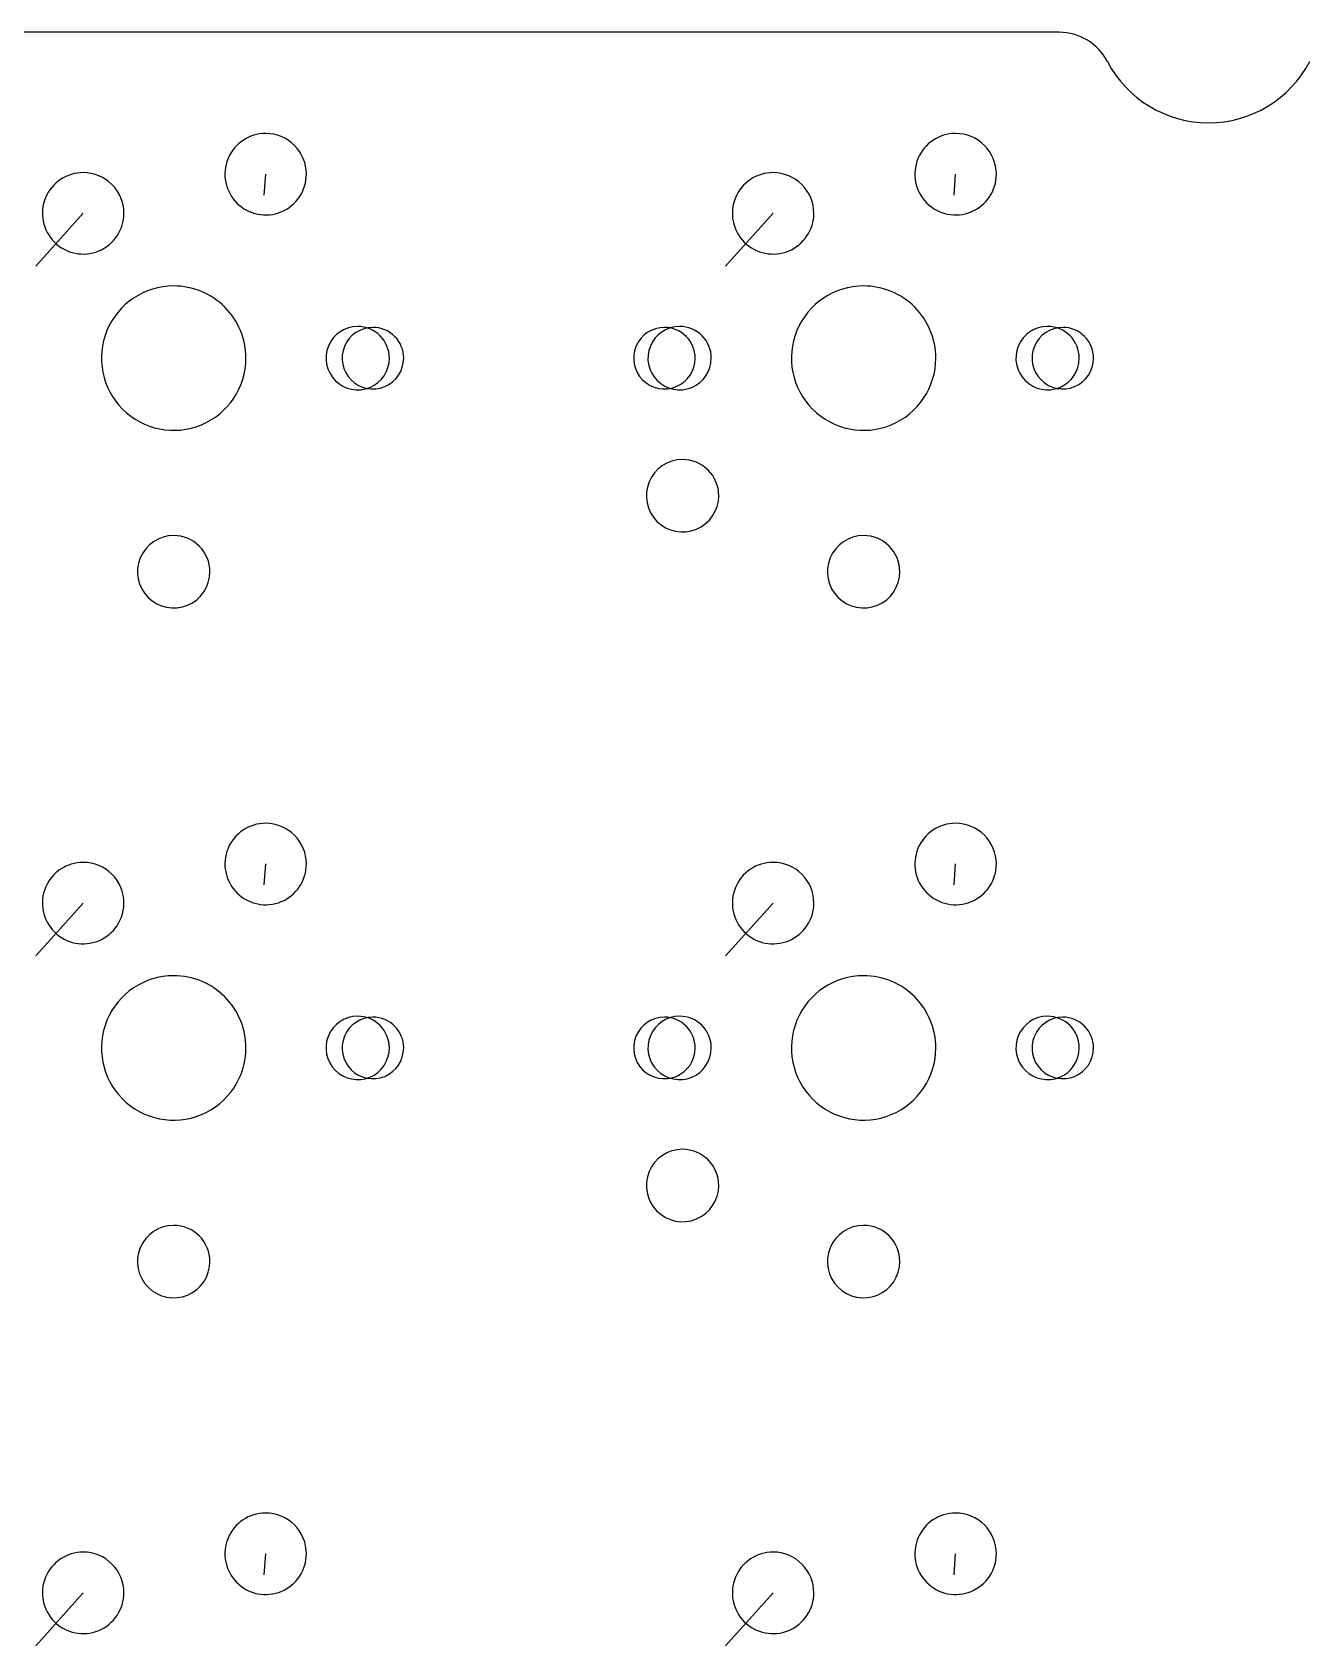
# Model space of a CAD drawing. Extents: x 2 to 288, y -137 to -43.
# Drawn here: x 217.4 to 252.67, y -87.27 to -42.71 of the extents above; entities that cross this region are included whole.
import ezdxf

# ---------------------------------------------------------------- set-up
doc = ezdxf.new("R2010")
doc.units = 0
doc.layers.get('0').update_dxf_attribs({"linetype": 'CONTINUOUS'})

msp = doc.modelspace()

# ---------------------------------------------------------------- linework, layer by layer
at = {"color": 7}
for points in [[(245.754681, -42.708601), (163.513502, -42.708601)], [(223.803007, -47.208649), (223.842549, -46.628618)], [(242.852998, -47.208649), (242.89254, -46.628618)], [(217.493016, -49.168647), (218.803004, -47.708641)], [(236.543006, -49.168647), (237.852995, -47.708641)], [(223.803007, -66.25864), (223.842549, -65.678609)], [(242.852998, -66.25864), (242.89254, -65.678609)], [(217.493016, -68.218637), (218.803004, -66.758631)], [(236.543006, -68.218637), (237.852995, -66.758631)], [(223.803007, -85.308631), (223.842549, -84.728599)], [(242.852998, -85.308631), (242.89254, -84.728599)], [(217.493016, -87.268628), (218.803004, -85.808622)], [(236.543006, -87.268628), (237.852995, -85.808622)]]:
    msp.add_lwpolyline(points, dxfattribs=at)
for points in [[(223.843007, -45.503652)], [(242.892998, -45.503652)], [(218.803014, -46.58365)], [(237.853005, -46.58365)], [(221.303011, -49.714746)], [(221.303011, -49.714746)], [(240.353001, -49.714746)], [(240.353001, -49.714746)], [(226.383004, -50.833645)], [(226.383004, -50.833645)], [(226.803003, -50.858645)], [(226.803003, -50.858645)], [(234.853009, -50.858645)], [(234.853009, -50.858645)], [(235.273008, -50.833645)], [(235.273008, -50.833645)], [(245.432995, -50.833645), (245.432995, -50.833645)], [(245.852994, -50.858645)], [(245.852994, -50.858645)], [(235.353008, -54.50864)], [(221.303011, -56.608637)], [(240.353001, -56.608637)], [(223.843007, -64.553642)], [(242.892998, -64.553642)], [(218.803014, -65.633641)], [(237.853005, -65.633641)], [(221.303011, -68.764737)], [(221.303011, -68.764737)], [(240.353001, -68.764737)], [(240.353001, -68.764737)], [(226.383004, -69.883635)], [(226.383004, -69.883635)], [(226.803003, -69.908635)], [(226.803003, -69.908635)], [(234.853009, -69.908635)], [(234.853009, -69.908635)], [(235.273008, -69.883635), (235.273008, -69.883635)], [(245.432995, -69.883635), (245.432995, -69.883635)], [(245.852994, -69.908635)], [(245.852994, -69.908635)], [(235.353008, -73.55863)], [(221.303011, -75.658627)], [(240.353001, -75.658627)], [(223.843007, -83.603633)], [(242.892998, -83.603633)], [(218.803014, -84.683631)], [(237.853005, -84.683631)]]:
    msp.add_lwpolyline(points, close=True, dxfattribs=at)
for points in [[(247.084741, -43.515037), (246.826273, -43.019404), (246.313659, -42.708599), (245.75468, -42.708601)], [(247.084713, -43.515052), (247.627448, -44.555904), (248.703925, -45.208625), (249.87778, -45.208625)], [(249.87778, -45.208625), (251.051635, -45.208625), (252.128113, -44.555905), (252.670848, -43.515053)], [(223.843007, -45.503652), (223.387988, -45.503652), (222.977773, -45.777749), (222.803644, -46.198132)], [(224.638501, -45.833156), (224.427523, -45.622178), (224.141376, -45.503652), (223.843007, -45.503652)], [(224.968006, -46.62865), (224.968006, -46.330282), (224.84948, -46.044134), (224.638501, -45.833156)], [(242.892998, -45.503652), (242.437979, -45.503652), (242.027763, -45.777749), (241.853635, -46.198132)], [(243.688492, -45.833156), (243.477514, -45.622178), (243.191366, -45.503652), (242.892998, -45.503652)], [(244.017996, -46.62865), (244.017996, -46.330282), (243.89947, -46.044134), (243.688492, -45.833156)], [(222.803644, -46.198132), (222.629516, -46.618515), (222.725766, -47.102397), (223.047513, -47.424144)], [(241.853635, -46.198132), (241.679506, -46.618515), (241.775757, -47.102397), (242.097504, -47.424144)], [(218.803014, -46.58365), (218.347995, -46.58365), (217.937779, -46.857747), (217.763651, -47.27813)], [(219.598508, -46.913155), (219.38753, -46.702177), (219.101382, -46.58365), (218.803014, -46.58365)], [(224.273526, -47.668013), (224.693909, -47.493885), (224.968006, -47.08367), (224.968006, -46.62865)], [(237.853005, -46.58365), (237.397985, -46.58365), (236.98777, -46.857747), (236.813642, -47.27813)], [(238.648499, -46.913155), (238.437521, -46.702177), (238.151373, -46.58365), (237.853005, -46.58365)], [(243.323516, -47.668013), (243.743899, -47.493885), (244.017996, -47.08367), (244.017996, -46.62865)], [(219.928013, -47.708649), (219.928013, -47.410281), (219.809486, -47.124133), (219.598508, -46.913155)], [(238.978003, -47.708649), (238.978003, -47.410281), (238.859477, -47.124133), (238.648499, -46.913155)], [(217.763651, -47.27813), (217.589523, -47.698514), (217.685773, -48.182396), (218.00752, -48.504143)], [(223.047513, -47.424144), (223.369261, -47.745892), (223.853143, -47.842142), (224.273526, -47.668013)], [(236.813642, -47.27813), (236.639513, -47.698514), (236.735763, -48.182396), (237.057511, -48.504143)], [(242.097504, -47.424144), (242.419251, -47.745892), (242.903133, -47.842142), (243.323516, -47.668013)], [(219.233532, -48.748012), (219.653916, -48.573883), (219.928013, -48.163668), (219.928013, -47.708649)], [(238.283523, -48.748012), (238.703906, -48.573883), (238.978003, -48.163668), (238.978003, -47.708649)], [(218.00752, -48.504143), (218.329267, -48.82589), (218.813149, -48.92214), (219.233532, -48.748012)], [(237.057511, -48.504143), (237.379258, -48.82589), (237.86314, -48.92214), (238.283523, -48.748012)], [(221.303011, -49.714746), (220.496555, -49.714746), (219.769507, -50.200544), (219.46089, -50.945612)], [(221.303011, -49.714746), (220.496555, -49.714746), (219.769507, -50.200544), (219.46089, -50.945612)], [(222.712909, -50.298745), (222.338981, -49.924817), (221.831825, -49.714746), (221.303011, -49.714746)], [(222.712909, -50.298745), (222.338981, -49.924817), (221.831825, -49.714746), (221.303011, -49.714746)], [(240.353001, -49.714746), (239.546545, -49.714746), (238.819498, -50.200544), (238.51088, -50.945612)], [(240.353001, -49.714746), (239.546545, -49.714746), (238.819498, -50.200544), (238.51088, -50.945612)], [(241.7629, -50.298745), (241.388971, -49.924817), (240.881816, -49.714746), (240.353001, -49.714746)], [(241.7629, -50.298745), (241.388971, -49.924817), (240.881816, -49.714746), (240.353001, -49.714746)], [(223.296908, -51.708643), (223.296908, -51.179829), (223.086837, -50.672673), (222.712909, -50.298745)], [(223.296908, -51.708643), (223.296908, -51.179829), (223.086837, -50.672673), (222.712909, -50.298745)], [(242.346899, -51.708643), (242.346899, -51.179829), (242.136828, -50.672673), (241.7629, -50.298745)], [(242.346899, -51.708643), (242.346899, -51.179829), (242.136828, -50.672673), (241.7629, -50.298745)], [(219.46089, -50.945612), (219.152272, -51.69068), (219.322862, -52.548291), (219.893112, -53.118542)], [(219.46089, -50.945612), (219.152272, -51.69068), (219.322862, -52.548291), (219.893112, -53.118542)], [(226.383004, -50.833645), (226.0291, -50.833645), (225.710044, -51.046831), (225.57461, -51.373796)], [(226.383004, -50.833645), (226.0291, -50.833645), (225.710044, -51.046831), (225.57461, -51.373796)], [(226.803003, -50.858645), (226.459211, -50.858645), (226.149271, -51.06574), (226.017707, -51.383363)], [(226.803003, -50.858645), (226.459211, -50.858645), (226.149271, -51.06574), (226.017707, -51.383363)], [(227.001722, -51.089926), (226.837627, -50.925832), (226.615068, -50.833645), (226.383004, -50.833645)], [(227.001722, -51.089926), (226.837627, -50.925832), (226.615068, -50.833645), (226.383004, -50.833645)], [(227.404043, -51.107603), (227.244638, -50.948198), (227.028437, -50.858645), (226.803003, -50.858645)], [(227.404043, -51.107603), (227.244638, -50.948198), (227.028437, -50.858645), (226.803003, -50.858645)], [(227.258003, -51.708643), (227.258003, -51.476579), (227.165816, -51.25402), (227.001722, -51.089926)], [(227.258003, -51.708643), (227.258003, -51.476579), (227.165816, -51.25402), (227.001722, -51.089926)], [(227.653002, -51.708643), (227.653002, -51.48321), (227.563449, -51.267009), (227.404043, -51.107603)], [(227.653002, -51.708643), (227.653002, -51.48321), (227.563449, -51.267009), (227.404043, -51.107603)], [(234.853009, -50.858645), (234.509216, -50.858645), (234.199276, -51.06574), (234.067712, -51.383363)], [(234.853009, -50.858645), (234.509216, -50.858645), (234.199276, -51.06574), (234.067712, -51.383363)], [(235.273008, -50.833645), (234.919104, -50.833645), (234.600048, -51.046831), (234.464615, -51.373796)], [(235.273008, -50.833645), (234.919104, -50.833645), (234.600048, -51.046831), (234.464615, -51.373796)], [(235.454049, -51.107603), (235.294643, -50.948198), (235.078442, -50.858645), (234.853009, -50.858645)], [(235.454049, -51.107603), (235.294643, -50.948198), (235.078442, -50.858645), (234.853009, -50.858645)], [(235.891726, -51.089926), (235.727632, -50.925832), (235.505072, -50.833645), (235.273008, -50.833645)], [(235.891726, -51.089926), (235.727632, -50.925832), (235.505072, -50.833645), (235.273008, -50.833645)], [(235.703008, -51.708643), (235.703008, -51.48321), (235.613454, -51.267009), (235.454049, -51.107603)], [(235.703008, -51.708643), (235.703008, -51.48321), (235.613454, -51.267009), (235.454049, -51.107603)], [(236.148007, -51.708643), (236.148007, -51.476579), (236.05582, -51.25402), (235.891726, -51.089926)], [(236.148007, -51.708643), (236.148007, -51.476579), (236.05582, -51.25402), (235.891726, -51.089926)], [(238.51088, -50.945612), (238.202263, -51.69068), (238.372852, -52.548291), (238.943103, -53.118542)], [(238.51088, -50.945612), (238.202263, -51.69068), (238.372852, -52.548291), (238.943103, -53.118542)], [(245.432995, -50.833645), (245.079091, -50.833645), (244.760034, -51.046831), (244.624601, -51.373796)], [(245.432995, -50.833645), (245.079091, -50.833645), (244.760034, -51.046831), (244.624601, -51.373796)], [(245.852994, -50.858645), (245.509202, -50.858645), (245.199261, -51.06574), (245.067697, -51.383363)], [(245.852994, -50.858645), (245.509202, -50.858645), (245.199261, -51.06574), (245.067697, -51.383363)], [(246.307993, -51.708643), (246.307993, -51.225395), (245.916243, -50.833645), (245.432995, -50.833645)], [(246.307993, -51.708643), (246.307993, -51.225395), (245.916243, -50.833645), (245.432995, -50.833645)], [(246.454034, -51.107603), (246.294628, -50.948198), (246.078428, -50.858645), (245.852994, -50.858645)], [(246.454034, -51.107603), (246.294628, -50.948198), (246.078428, -50.858645), (245.852994, -50.858645)], [(246.702993, -51.708643), (246.702993, -51.48321), (246.61344, -51.267009), (246.454034, -51.107603)], [(246.702993, -51.708643), (246.702993, -51.48321), (246.61344, -51.267009), (246.454034, -51.107603)], [(225.57461, -51.373796), (225.439177, -51.700761), (225.514038, -52.077113), (225.764286, -52.327361)], [(225.57461, -51.373796), (225.439177, -51.700761), (225.514038, -52.077113), (225.764286, -52.327361)], [(226.017707, -51.383363), (225.886143, -51.700986), (225.958865, -52.066585), (226.201963, -52.309683)], [(226.017707, -51.383363), (225.886143, -51.700986), (225.958865, -52.066585), (226.201963, -52.309683)], [(234.067712, -51.383363), (233.936148, -51.700986), (234.008871, -52.066585), (234.251969, -52.309683)], [(234.067712, -51.383363), (233.936148, -51.700986), (234.008871, -52.066585), (234.251969, -52.309683)], [(234.464615, -51.373796), (234.329181, -51.700761), (234.404043, -52.077113), (234.654291, -52.327361)], [(234.464615, -51.373796), (234.329181, -51.700761), (234.404043, -52.077113), (234.654291, -52.327361)], [(244.624601, -51.373796), (244.489168, -51.700761), (244.564029, -52.077113), (244.814277, -52.327361)], [(244.624601, -51.373796), (244.489168, -51.700761), (244.564029, -52.077113), (244.814277, -52.327361)], [(245.067697, -51.383363), (244.936134, -51.700986), (245.008856, -52.066585), (245.251954, -52.309683)], [(245.067697, -51.383363), (244.936134, -51.700986), (245.008856, -52.066585), (245.251954, -52.309683)], [(222.066042, -53.550764), (222.811111, -53.242147), (223.296908, -52.5151), (223.296908, -51.708643)], [(222.066042, -53.550764), (222.811111, -53.242147), (223.296908, -52.5151), (223.296908, -51.708643)], [(226.717852, -52.517037), (227.044816, -52.381604), (227.258003, -52.062547), (227.258003, -51.708643)], [(226.717852, -52.517037), (227.044816, -52.381604), (227.258003, -52.062547), (227.258003, -51.708643)], [(227.128284, -52.49394), (227.445907, -52.362376), (227.653002, -52.052436), (227.653002, -51.708643)], [(227.128284, -52.49394), (227.445907, -52.362376), (227.653002, -52.052436), (227.653002, -51.708643)], [(235.178289, -52.49394), (235.495912, -52.362376), (235.703008, -52.052436), (235.703008, -51.708643)], [(235.178289, -52.49394), (235.495912, -52.362376), (235.703008, -52.052436), (235.703008, -51.708643)], [(235.607856, -52.517037), (235.93482, -52.381604), (236.148007, -52.062547), (236.148007, -51.708643)], [(235.607856, -52.517037), (235.93482, -52.381604), (236.148007, -52.062547), (236.148007, -51.708643)], [(241.116033, -53.550764), (241.861101, -53.242147), (242.346899, -52.5151), (242.346899, -51.708643)], [(241.116033, -53.550764), (241.861101, -53.242147), (242.346899, -52.5151), (242.346899, -51.708643)], [(245.767842, -52.517037), (246.094807, -52.381604), (246.307993, -52.062547), (246.307993, -51.708643)], [(245.767842, -52.517037), (246.094807, -52.381604), (246.307993, -52.062547), (246.307993, -51.708643)], [(246.178274, -52.49394), (246.495897, -52.362376), (246.702993, -52.052436), (246.702993, -51.708643)], [(246.178274, -52.49394), (246.495897, -52.362376), (246.702993, -52.052436), (246.702993, -51.708643)], [(225.764286, -52.327361), (226.014534, -52.577609), (226.390887, -52.65247), (226.717852, -52.517037)], [(225.764286, -52.327361), (226.014534, -52.577609), (226.390887, -52.65247), (226.717852, -52.517037)], [(226.201963, -52.309683), (226.445061, -52.552781), (226.810661, -52.625504), (227.128284, -52.49394)], [(226.201963, -52.309683), (226.445061, -52.552781), (226.810661, -52.625504), (227.128284, -52.49394)], [(234.251969, -52.309683), (234.495067, -52.552781), (234.860666, -52.625504), (235.178289, -52.49394)], [(234.251969, -52.309683), (234.495067, -52.552781), (234.860666, -52.625504), (235.178289, -52.49394)], [(234.654291, -52.327361), (234.904538, -52.577609), (235.280891, -52.65247), (235.607856, -52.517037)], [(234.654291, -52.327361), (234.904538, -52.577609), (235.280891, -52.65247), (235.607856, -52.517037)], [(244.814277, -52.327361), (245.064525, -52.577609), (245.440877, -52.65247), (245.767842, -52.517037)], [(244.814277, -52.327361), (245.064525, -52.577609), (245.440877, -52.65247), (245.767842, -52.517037)], [(245.251954, -52.309683), (245.495052, -52.552781), (245.860652, -52.625504), (246.178274, -52.49394)], [(245.251954, -52.309683), (245.495052, -52.552781), (245.860652, -52.625504), (246.178274, -52.49394)], [(219.893112, -53.118542), (220.463363, -53.688792), (221.320974, -53.859382), (222.066042, -53.550764)], [(219.893112, -53.118542), (220.463363, -53.688792), (221.320974, -53.859382), (222.066042, -53.550764)], [(238.943103, -53.118542), (239.513354, -53.688792), (240.370964, -53.859382), (241.116033, -53.550764)], [(238.943103, -53.118542), (239.513354, -53.688792), (240.370964, -53.859382), (241.116033, -53.550764)], [(235.353008, -54.50864), (234.948546, -54.50864), (234.583911, -54.752282), (234.42913, -55.125955)], [(236.060114, -54.801533), (235.872578, -54.613996), (235.618224, -54.50864), (235.353008, -54.50864)], [(236.353007, -55.508638), (236.353007, -55.243422), (236.24765, -54.989069), (236.060114, -54.801533)], [(234.42913, -55.125955), (234.274349, -55.499629), (234.359905, -55.929747), (234.645902, -56.215744)], [(235.735691, -56.432517), (236.109365, -56.277736), (236.353007, -55.9131), (236.353007, -55.508638)], [(234.645902, -56.215744), (234.9319, -56.501742), (235.362017, -56.587297), (235.735691, -56.432517)], [(221.303011, -56.608637), (220.898549, -56.608637), (220.533913, -56.852279), (220.379132, -57.225953)], [(222.010117, -56.90153), (221.82258, -56.713994), (221.568227, -56.608637), (221.303011, -56.608637)], [(222.303009, -57.608636), (222.303009, -57.343419), (222.197653, -57.089066), (222.010117, -56.90153)], [(240.353001, -56.608637), (239.94854, -56.608637), (239.583904, -56.852279), (239.429123, -57.225953)], [(241.060107, -56.90153), (240.872571, -56.713994), (240.618217, -56.608637), (240.353001, -56.608637)], [(241.353, -57.608636), (241.353, -57.343419), (241.247643, -57.089066), (241.060107, -56.90153)], [(220.379132, -57.225953), (220.224352, -57.599627), (220.309907, -58.029744), (220.595905, -58.315741)], [(239.429123, -57.225953), (239.274342, -57.599627), (239.359898, -58.029744), (239.645896, -58.315741)], [(221.685694, -58.532514), (222.059368, -58.377733), (222.303009, -58.013097), (222.303009, -57.608636)], [(240.735684, -58.532514), (241.109358, -58.377733), (241.353, -58.013097), (241.353, -57.608636)], [(220.595905, -58.315741), (220.881903, -58.601739), (221.31202, -58.687295), (221.685694, -58.532514)], [(239.645896, -58.315741), (239.931893, -58.601739), (240.36201, -58.687295), (240.735684, -58.532514)], [(223.843007, -64.553642), (223.387988, -64.553642), (222.977773, -64.827739), (222.803644, -65.248122)], [(224.638501, -64.883147), (224.427523, -64.672169), (224.141376, -64.553642), (223.843007, -64.553642)], [(242.892998, -64.553642), (242.437979, -64.553642), (242.027763, -64.827739), (241.853635, -65.248122)], [(243.688492, -64.883147), (243.477514, -64.672169), (243.191366, -64.553642), (242.892998, -64.553642)], [(224.968006, -65.678641), (224.968006, -65.380273), (224.84948, -65.094125), (224.638501, -64.883147)], [(244.017996, -65.678641), (244.017996, -65.380273), (243.89947, -65.094125), (243.688492, -64.883147)], [(222.803644, -65.248122), (222.629516, -65.668506), (222.725766, -66.152388), (223.047513, -66.474135)], [(241.853635, -65.248122), (241.679506, -65.668506), (241.775757, -66.152388), (242.097504, -66.474135)], [(218.803014, -65.633641), (218.347995, -65.633641), (217.937779, -65.907738), (217.763651, -66.328121)], [(219.598508, -65.963145), (219.38753, -65.752167), (219.101382, -65.633641), (218.803014, -65.633641)], [(224.273526, -66.718004), (224.693909, -66.543875), (224.968006, -66.13366), (224.968006, -65.678641)], [(237.853005, -65.633641), (237.397985, -65.633641), (236.98777, -65.907738), (236.813642, -66.328121)], [(238.648499, -65.963145), (238.437521, -65.752167), (238.151373, -65.633641), (237.853005, -65.633641)], [(243.323516, -66.718004), (243.743899, -66.543875), (244.017996, -66.13366), (244.017996, -65.678641)], [(217.763651, -66.328121), (217.589523, -66.748504), (217.685773, -67.232386), (218.00752, -67.554133)], [(219.928013, -66.758639), (219.928013, -66.460271), (219.809486, -66.174123), (219.598508, -65.963145)], [(236.813642, -66.328121), (236.639513, -66.748504), (236.735763, -67.232386), (237.057511, -67.554133)], [(238.978003, -66.758639), (238.978003, -66.460271), (238.859477, -66.174123), (238.648499, -65.963145)], [(219.233532, -67.798002), (219.653916, -67.623874), (219.928013, -67.213659), (219.928013, -66.758639)], [(223.047513, -66.474135), (223.369261, -66.795882), (223.853143, -66.892132), (224.273526, -66.718004)], [(238.283523, -67.798002), (238.703906, -67.623874), (238.978003, -67.213659), (238.978003, -66.758639)], [(242.097504, -66.474135), (242.419251, -66.795882), (242.903133, -66.892132), (243.323516, -66.718004)], [(218.00752, -67.554133), (218.329267, -67.875881), (218.813149, -67.972131), (219.233532, -67.798002)], [(237.057511, -67.554133), (237.379258, -67.875881), (237.86314, -67.972131), (238.283523, -67.798002)], [(221.303011, -68.764737), (220.496555, -68.764737), (219.769507, -69.250534), (219.46089, -69.995603)], [(221.303011, -68.764737), (220.496555, -68.764737), (219.769507, -69.250534), (219.46089, -69.995603)], [(222.712909, -69.348736), (222.338981, -68.974807), (221.831825, -68.764737), (221.303011, -68.764737)], [(222.712909, -69.348736), (222.338981, -68.974807), (221.831825, -68.764737), (221.303011, -68.764737)], [(240.353001, -68.764737), (239.546545, -68.764737), (238.819498, -69.250534), (238.51088, -69.995603)], [(240.353001, -68.764737), (239.546545, -68.764737), (238.819498, -69.250534), (238.51088, -69.995603)], [(241.7629, -69.348736), (241.388971, -68.974807), (240.881816, -68.764737), (240.353001, -68.764737)], [(241.7629, -69.348736), (241.388971, -68.974807), (240.881816, -68.764737), (240.353001, -68.764737)], [(223.296908, -70.758634), (223.296908, -70.22982), (223.086837, -69.722664), (222.712909, -69.348736)], [(223.296908, -70.758634), (223.296908, -70.22982), (223.086837, -69.722664), (222.712909, -69.348736)], [(242.346899, -70.758634), (242.346899, -70.22982), (242.136828, -69.722664), (241.7629, -69.348736)], [(242.346899, -70.758634), (242.346899, -70.22982), (242.136828, -69.722664), (241.7629, -69.348736)], [(226.383004, -69.883635), (226.0291, -69.883635), (225.710044, -70.096822), (225.57461, -70.423786)], [(226.383004, -69.883635), (226.0291, -69.883635), (225.710044, -70.096822), (225.57461, -70.423786)], [(226.803003, -69.908635), (226.459211, -69.908635), (226.149271, -70.115731), (226.017707, -70.433354)], [(226.803003, -69.908635), (226.459211, -69.908635), (226.149271, -70.115731), (226.017707, -70.433354)], [(227.001722, -70.139916), (226.837627, -69.975822), (226.615068, -69.883635), (226.383004, -69.883635)], [(227.001722, -70.139916), (226.837627, -69.975822), (226.615068, -69.883635), (226.383004, -69.883635)], [(227.404043, -70.157594), (227.244638, -69.998188), (227.028437, -69.908635), (226.803003, -69.908635)], [(227.404043, -70.157594), (227.244638, -69.998188), (227.028437, -69.908635), (226.803003, -69.908635)], [(234.853009, -69.908635), (234.509216, -69.908635), (234.199276, -70.115731), (234.067712, -70.433354)], [(234.853009, -69.908635), (234.509216, -69.908635), (234.199276, -70.115731), (234.067712, -70.433354)], [(235.273008, -69.883635), (234.919104, -69.883635), (234.600048, -70.096822), (234.464615, -70.423786)], [(235.273008, -69.883635), (234.919104, -69.883635), (234.600048, -70.096822), (234.464615, -70.423786)], [(235.454049, -70.157594), (235.294643, -69.998188), (235.078442, -69.908635), (234.853009, -69.908635)], [(235.454049, -70.157594), (235.294643, -69.998188), (235.078442, -69.908635), (234.853009, -69.908635)], [(235.891726, -70.139916), (235.727632, -69.975822), (235.505072, -69.883635), (235.273008, -69.883635)], [(235.891726, -70.139916), (235.727632, -69.975822), (235.505072, -69.883635), (235.273008, -69.883635)], [(245.432995, -69.883635), (245.079091, -69.883635), (244.760034, -70.096822), (244.624601, -70.423786)], [(245.432995, -69.883635), (245.079091, -69.883635), (244.760034, -70.096822), (244.624601, -70.423786)], [(245.852994, -69.908635), (245.509202, -69.908635), (245.199261, -70.115731), (245.067697, -70.433354)], [(245.852994, -69.908635), (245.509202, -69.908635), (245.199261, -70.115731), (245.067697, -70.433354)], [(246.307993, -70.758634), (246.307993, -70.275385), (245.916243, -69.883635), (245.432995, -69.883635)], [(246.307993, -70.758634), (246.307993, -70.275385), (245.916243, -69.883635), (245.432995, -69.883635)], [(246.454034, -70.157594), (246.294628, -69.998188), (246.078428, -69.908635), (245.852994, -69.908635)], [(246.454034, -70.157594), (246.294628, -69.998188), (246.078428, -69.908635), (245.852994, -69.908635)], [(219.46089, -69.995603), (219.152272, -70.740671), (219.322862, -71.598282), (219.893112, -72.168532)], [(219.46089, -69.995603), (219.152272, -70.740671), (219.322862, -71.598282), (219.893112, -72.168532)], [(227.258003, -70.758634), (227.258003, -70.52657), (227.165816, -70.304011), (227.001722, -70.139916)], [(227.258003, -70.758634), (227.258003, -70.52657), (227.165816, -70.304011), (227.001722, -70.139916)], [(227.653002, -70.758634), (227.653002, -70.5332), (227.563449, -70.317), (227.404043, -70.157594)], [(227.653002, -70.758634), (227.653002, -70.5332), (227.563449, -70.317), (227.404043, -70.157594)], [(235.703008, -70.758634), (235.703008, -70.5332), (235.613454, -70.317), (235.454049, -70.157594)], [(235.703008, -70.758634), (235.703008, -70.5332), (235.613454, -70.317), (235.454049, -70.157594)], [(236.148007, -70.758634), (236.148007, -70.52657), (236.05582, -70.304011), (235.891726, -70.139916)], [(236.148007, -70.758634), (236.148007, -70.52657), (236.05582, -70.304011), (235.891726, -70.139916)], [(238.51088, -69.995603), (238.202263, -70.740671), (238.372852, -71.598282), (238.943103, -72.168532)], [(238.51088, -69.995603), (238.202263, -70.740671), (238.372852, -71.598282), (238.943103, -72.168532)], [(246.702993, -70.758634), (246.702993, -70.5332), (246.61344, -70.317), (246.454034, -70.157594)], [(246.702993, -70.758634), (246.702993, -70.5332), (246.61344, -70.317), (246.454034, -70.157594)], [(222.066042, -72.600755), (222.811111, -72.292138), (223.296908, -71.56509), (223.296908, -70.758634)], [(222.066042, -72.600755), (222.811111, -72.292138), (223.296908, -71.56509), (223.296908, -70.758634)], [(225.57461, -70.423786), (225.439177, -70.750751), (225.514038, -71.127104), (225.764286, -71.377352)], [(225.57461, -70.423786), (225.439177, -70.750751), (225.514038, -71.127104), (225.764286, -71.377352)], [(226.017707, -70.433354), (225.886143, -70.750976), (225.958865, -71.116576), (226.201963, -71.359674)], [(226.017707, -70.433354), (225.886143, -70.750976), (225.958865, -71.116576), (226.201963, -71.359674)], [(226.717852, -71.567028), (227.044816, -71.431594), (227.258003, -71.112538), (227.258003, -70.758634)], [(226.717852, -71.567028), (227.044816, -71.431594), (227.258003, -71.112538), (227.258003, -70.758634)], [(227.128284, -71.543931), (227.445907, -71.412367), (227.653002, -71.102426), (227.653002, -70.758634)], [(227.128284, -71.543931), (227.445907, -71.412367), (227.653002, -71.102426), (227.653002, -70.758634)], [(234.067712, -70.433354), (233.936148, -70.750976), (234.008871, -71.116576), (234.251969, -71.359674)], [(234.067712, -70.433354), (233.936148, -70.750976), (234.008871, -71.116576), (234.251969, -71.359674)], [(234.464615, -70.423786), (234.329181, -70.750751), (234.404043, -71.127104), (234.654291, -71.377352)], [(234.464615, -70.423786), (234.329181, -70.750751), (234.404043, -71.127104), (234.654291, -71.377352)], [(235.178289, -71.543931), (235.495912, -71.412367), (235.703008, -71.102426), (235.703008, -70.758634)], [(235.178289, -71.543931), (235.495912, -71.412367), (235.703008, -71.102426), (235.703008, -70.758634)], [(235.607856, -71.567028), (235.93482, -71.431594), (236.148007, -71.112538), (236.148007, -70.758634)], [(235.607856, -71.567028), (235.93482, -71.431594), (236.148007, -71.112538), (236.148007, -70.758634)], [(241.116033, -72.600755), (241.861101, -72.292138), (242.346899, -71.56509), (242.346899, -70.758634)], [(241.116033, -72.600755), (241.861101, -72.292138), (242.346899, -71.56509), (242.346899, -70.758634)], [(244.624601, -70.423786), (244.489168, -70.750751), (244.564029, -71.127104), (244.814277, -71.377352)], [(244.624601, -70.423786), (244.489168, -70.750751), (244.564029, -71.127104), (244.814277, -71.377352)], [(245.067697, -70.433354), (244.936134, -70.750976), (245.008856, -71.116576), (245.251954, -71.359674)], [(245.067697, -70.433354), (244.936134, -70.750976), (245.008856, -71.116576), (245.251954, -71.359674)], [(245.767842, -71.567028), (246.094807, -71.431594), (246.307993, -71.112538), (246.307993, -70.758634)], [(245.767842, -71.567028), (246.094807, -71.431594), (246.307993, -71.112538), (246.307993, -70.758634)], [(246.178274, -71.543931), (246.495897, -71.412367), (246.702993, -71.102426), (246.702993, -70.758634)], [(246.178274, -71.543931), (246.495897, -71.412367), (246.702993, -71.102426), (246.702993, -70.758634)], [(225.764286, -71.377352), (226.014534, -71.6276), (226.390887, -71.702461), (226.717852, -71.567028)], [(225.764286, -71.377352), (226.014534, -71.6276), (226.390887, -71.702461), (226.717852, -71.567028)], [(226.201963, -71.359674), (226.445061, -71.602772), (226.810661, -71.675494), (227.128284, -71.543931)], [(226.201963, -71.359674), (226.445061, -71.602772), (226.810661, -71.675494), (227.128284, -71.543931)], [(234.251969, -71.359674), (234.495067, -71.602772), (234.860666, -71.675494), (235.178289, -71.543931)], [(234.251969, -71.359674), (234.495067, -71.602772), (234.860666, -71.675494), (235.178289, -71.543931)], [(234.654291, -71.377352), (234.904538, -71.6276), (235.280891, -71.702461), (235.607856, -71.567028)], [(234.654291, -71.377352), (234.904538, -71.6276), (235.280891, -71.702461), (235.607856, -71.567028)], [(244.814277, -71.377352), (245.064525, -71.6276), (245.440877, -71.702461), (245.767842, -71.567028)], [(244.814277, -71.377352), (245.064525, -71.6276), (245.440877, -71.702461), (245.767842, -71.567028)], [(245.251954, -71.359674), (245.495052, -71.602772), (245.860652, -71.675494), (246.178274, -71.543931)], [(245.251954, -71.359674), (245.495052, -71.602772), (245.860652, -71.675494), (246.178274, -71.543931)], [(219.893112, -72.168532), (220.463363, -72.738783), (221.320974, -72.909372), (222.066042, -72.600755)], [(219.893112, -72.168532), (220.463363, -72.738783), (221.320974, -72.909372), (222.066042, -72.600755)], [(238.943103, -72.168532), (239.513354, -72.738783), (240.370964, -72.909372), (241.116033, -72.600755)], [(238.943103, -72.168532), (239.513354, -72.738783), (240.370964, -72.909372), (241.116033, -72.600755)], [(235.353008, -73.55863), (234.948546, -73.55863), (234.583911, -73.802272), (234.42913, -74.175946)], [(236.060114, -73.851523), (235.872578, -73.663987), (235.618224, -73.55863), (235.353008, -73.55863)], [(236.353007, -74.558629), (236.353007, -74.293413), (236.24765, -74.039059), (236.060114, -73.851523)], [(234.42913, -74.175946), (234.274349, -74.54962), (234.359905, -74.979737), (234.645902, -75.265735)], [(235.735691, -75.482507), (236.109365, -75.327726), (236.353007, -74.963091), (236.353007, -74.558629)], [(234.645902, -75.265735), (234.9319, -75.551732), (235.362017, -75.637288), (235.735691, -75.482507)], [(221.303011, -75.658627), (220.898549, -75.658627), (220.533913, -75.902269), (220.379132, -76.275943)], [(222.010117, -75.95152), (221.82258, -75.763984), (221.568227, -75.658627), (221.303011, -75.658627)], [(240.353001, -75.658627), (239.94854, -75.658627), (239.583904, -75.902269), (239.429123, -76.275943)], [(241.060107, -75.95152), (240.872571, -75.763984), (240.618217, -75.658627), (240.353001, -75.658627)], [(222.303009, -76.658626), (222.303009, -76.39341), (222.197653, -76.139056), (222.010117, -75.95152)], [(241.353, -76.658626), (241.353, -76.39341), (241.247643, -76.139056), (241.060107, -75.95152)], [(220.379132, -76.275943), (220.224352, -76.649617), (220.309907, -77.079734), (220.595905, -77.365732)], [(239.429123, -76.275943), (239.274342, -76.649617), (239.359898, -77.079734), (239.645896, -77.365732)], [(221.685694, -77.582504), (222.059368, -77.427724), (222.303009, -77.063088), (222.303009, -76.658626)], [(240.735684, -77.582504), (241.109358, -77.427724), (241.353, -77.063088), (241.353, -76.658626)], [(220.595905, -77.365732), (220.881903, -77.65173), (221.31202, -77.737285), (221.685694, -77.582504)], [(239.645896, -77.365732), (239.931893, -77.65173), (240.36201, -77.737285), (240.735684, -77.582504)], [(223.843007, -83.603633), (223.387988, -83.603633), (222.977773, -83.87773), (222.803644, -84.298113)], [(224.638501, -83.933137), (224.427523, -83.722159), (224.141376, -83.603633), (223.843007, -83.603633)], [(242.892998, -83.603633), (242.437979, -83.603633), (242.027763, -83.87773), (241.853635, -84.298113)], [(243.688492, -83.933137), (243.477514, -83.722159), (243.191366, -83.603633), (242.892998, -83.603633)], [(224.968006, -84.728631), (224.968006, -84.430263), (224.84948, -84.144115), (224.638501, -83.933137)], [(244.017996, -84.728631), (244.017996, -84.430263), (243.89947, -84.144115), (243.688492, -83.933137)], [(222.803644, -84.298113), (222.629516, -84.718496), (222.725766, -85.202378), (223.047513, -85.524125)], [(241.853635, -84.298113), (241.679506, -84.718496), (241.775757, -85.202378), (242.097504, -85.524125)], [(218.803014, -84.683631), (218.347995, -84.683631), (217.937779, -84.957729), (217.763651, -85.378112)], [(219.598508, -85.013136), (219.38753, -84.802158), (219.101382, -84.683631), (218.803014, -84.683631)], [(219.928013, -85.80863), (219.928013, -85.510262), (219.809486, -85.224114), (219.598508, -85.013136)], [(224.273526, -85.767994), (224.693909, -85.593866), (224.968006, -85.183651), (224.968006, -84.728631)], [(237.853005, -84.683631), (237.397985, -84.683631), (236.98777, -84.957729), (236.813642, -85.378112)], [(238.648499, -85.013136), (238.437521, -84.802158), (238.151373, -84.683631), (237.853005, -84.683631)], [(238.978003, -85.80863), (238.978003, -85.510262), (238.859477, -85.224114), (238.648499, -85.013136)], [(243.323516, -85.767994), (243.743899, -85.593866), (244.017996, -85.183651), (244.017996, -84.728631)], [(217.763651, -85.378112), (217.589523, -85.798495), (217.685773, -86.282377), (218.00752, -86.604124)], [(223.047513, -85.524125), (223.369261, -85.845873), (223.853143, -85.942123), (224.273526, -85.767994)], [(236.813642, -85.378112), (236.639513, -85.798495), (236.735763, -86.282377), (237.057511, -86.604124)], [(242.097504, -85.524125), (242.419251, -85.845873), (242.903133, -85.942123), (243.323516, -85.767994)], [(219.233532, -86.847993), (219.653916, -86.673865), (219.928013, -86.263649), (219.928013, -85.80863)], [(238.283523, -86.847993), (238.703906, -86.673865), (238.978003, -86.263649), (238.978003, -85.80863)], [(218.00752, -86.604124), (218.329267, -86.925871), (218.813149, -87.022121), (219.233532, -86.847993)], [(237.057511, -86.604124), (237.379258, -86.925871), (237.86314, -87.022121), (238.283523, -86.847993)]]:
    msp.add_open_spline(points, degree=3, dxfattribs=at)

doc.saveas('drawing.dxf')
